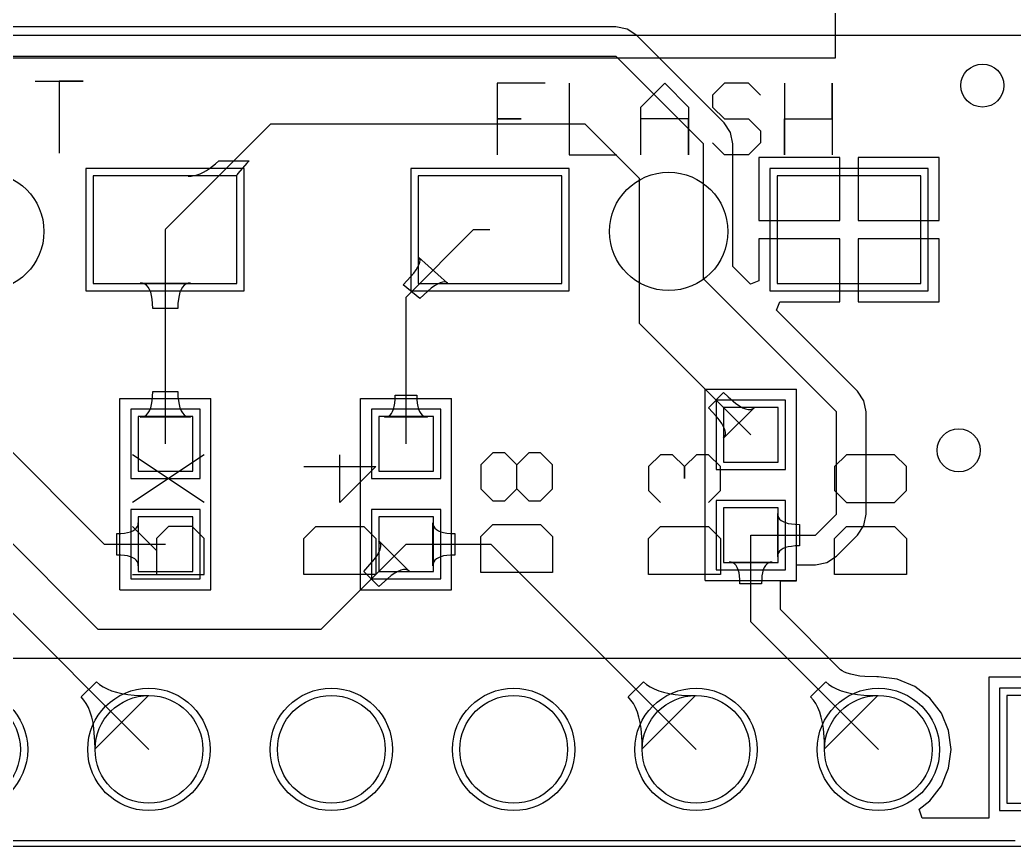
# Model space of a CAD drawing. Header units: millimetres. Extents: x 38 to 147, y 67 to 99.
# Drawn here: x 82.53 to 96.38, y 66.7 to 78.21 of the extents above; entities that cross this region are included whole.
import ezdxf

# ---------------------------------------------------------------- set-up
doc = ezdxf.new("R2010")
doc.units = ezdxf.units.MM
for name, color, linetype in [('BottomOverlay', 54, 'Continuous'), ('BottomSolder', 6, 'Continuous'), ('KeepOutLayer', 6, 'Continuous'), ('MultiLayer', 9, 'Continuous'), ('TopLayer', 1, 'Continuous'), ('TopOverlay', 2, 'Continuous'), ('TopPaste', 8, 'Continuous'), ('TopSolder', 216, 'Continuous')]:
    doc.layers.add(name, color=color, linetype=linetype)

# ---------------------------------------------------------------- blocks, each defined once
blk = doc.blocks.new('HDR1X10_32')
at = {"layer": 'BottomSolder'}
for p, q in [((0.852, 0.852), (-0.852, 0.852)), ((0.852, -0.852), (0.852, 0.852)), ((-0.852, -0.852), (0.852, -0.852))]:
    blk.add_line(p, q, dxfattribs=at)
for centre in [(2.54, 0), (5.08, 0), (7.62, 0), (10.16, 0), (12.7, 0), (15.24, 0)]:
    blk.add_circle(centre, 0.852, dxfattribs=at)
at = {"layer": 'MultiLayer'}
for p, q in [((0.75, 0.75), (-0.75, 0.75)), ((0.75, -0.75), (0.75, 0.75)), ((-0.75, -0.75), (0.75, -0.75))]:
    blk.add_line(p, q, dxfattribs=at)
for centre in [(2.54, 0), (5.08, 0), (7.62, 0), (10.16, 0), (12.7, 0), (15.24, 0)]:
    blk.add_circle(centre, 0.75, dxfattribs=at)
at = {"layer": 'TopLayer'}
for p, q in [((0.75, 0.75), (-0.75, 0.75)), ((0.75, -0.75), (0.75, 0.75)), ((-0.75, -0.75), (0.75, -0.75))]:
    blk.add_line(p, q, dxfattribs=at)
for centre in [(2.54, 0), (5.08, 0), (7.62, 0), (10.16, 0), (12.7, 0), (15.24, 0)]:
    blk.add_circle(centre, 0.75, dxfattribs=at)
at = {"layer": 'TopOverlay'}
for p, q in [((24.13, 1.27), (0.635, 1.27)), ((24.13, -1.27), (-1.27, -1.27))]:
    blk.add_line(p, q, dxfattribs=at)
at = {"layer": 'TopSolder'}
for p, q in [((0.852, 0.852), (-0.852, 0.852)), ((0.852, -0.852), (0.852, 0.852)), ((-0.852, -0.852), (0.852, -0.852))]:
    blk.add_line(p, q, dxfattribs=at)
for centre in [(2.54, 0), (5.08, 0), (7.62, 0), (10.16, 0), (12.7, 0), (15.24, 0)]:
    blk.add_circle(centre, 0.852, dxfattribs=at)
blk = doc.blocks.new('R0603_36')
at = {"layer": 'TopLayer'}
for p, q in [((-1.079, 0.381), (-1.079, -0.381)), ((-0.317, 0.381), (-1.079, 0.381)), ((-0.317, -0.381), (-0.317, 0.381)), ((0.317, 0.381), (0.317, -0.381)), ((1.079, 0.381), (0.317, 0.381)), ((1.079, -0.381), (1.079, 0.381)), ((-1.079, -0.381), (-0.317, -0.381)), ((0.317, -0.381), (1.079, -0.381))]:
    blk.add_line(p, q, dxfattribs=at)
at = {"layer": 'TopOverlay'}
for p, q in [((-1.333, -0.635), (-1.333, 0.635)), ((1.333, 0.635), (-1.333, 0.635)), ((1.333, -0.635), (1.333, 0.635)), ((1.333, -0.635), (-1.333, -0.635))]:
    blk.add_line(p, q, dxfattribs=at)
at = {"layer": 'TopPaste'}
for p, q in [((-1.079, 0.381), (-1.079, -0.381)), ((-0.317, 0.381), (-1.079, 0.381)), ((-0.317, -0.381), (-0.317, 0.381)), ((0.317, 0.381), (0.317, -0.381)), ((1.079, 0.381), (0.317, 0.381)), ((1.079, -0.381), (1.079, 0.381)), ((-1.079, -0.381), (-0.317, -0.381)), ((0.317, -0.381), (1.079, -0.381))]:
    blk.add_line(p, q, dxfattribs=at)
at = {"layer": 'TopSolder'}
for p, q in [((-1.181, 0.483), (-1.181, -0.483)), ((-0.216, 0.483), (-1.181, 0.483)), ((-0.216, -0.483), (-0.216, 0.483)), ((0.216, 0.483), (0.216, -0.483)), ((1.181, 0.483), (0.216, 0.483)), ((1.181, -0.483), (1.181, 0.483)), ((-1.181, -0.483), (-0.216, -0.483)), ((0.216, -0.483), (1.181, -0.483))]:
    blk.add_line(p, q, dxfattribs=at)
blk = doc.blocks.new('R0603_39')
at = {"layer": 'TopLayer'}
for p, q in [((-1.079, 0.381), (-1.079, -0.381)), ((-0.317, 0.381), (-1.079, 0.381)), ((-0.317, -0.381), (-0.317, 0.381)), ((0.317, 0.381), (0.317, -0.381)), ((1.079, 0.381), (0.317, 0.381)), ((1.079, -0.381), (1.079, 0.381)), ((-1.079, -0.381), (-0.317, -0.381)), ((0.317, -0.381), (1.079, -0.381))]:
    blk.add_line(p, q, dxfattribs=at)
at = {"layer": 'TopOverlay'}
for p, q in [((-1.333, -0.635), (-1.333, 0.635)), ((1.333, 0.635), (-1.333, 0.635)), ((1.333, -0.635), (1.333, 0.635)), ((1.333, -0.635), (-1.333, -0.635))]:
    blk.add_line(p, q, dxfattribs=at)
at = {"layer": 'TopPaste'}
for p, q in [((-1.079, 0.381), (-1.079, -0.381)), ((-0.317, 0.381), (-1.079, 0.381)), ((-0.317, -0.381), (-0.317, 0.381)), ((0.317, 0.381), (0.317, -0.381)), ((1.079, 0.381), (0.317, 0.381)), ((1.079, -0.381), (1.079, 0.381)), ((-1.079, -0.381), (-0.317, -0.381)), ((0.317, -0.381), (1.079, -0.381))]:
    blk.add_line(p, q, dxfattribs=at)
at = {"layer": 'TopSolder'}
for p, q in [((-1.181, 0.483), (-1.181, -0.483)), ((-0.216, 0.483), (-1.181, 0.483)), ((-0.216, -0.483), (-0.216, 0.483)), ((0.216, 0.483), (0.216, -0.483)), ((1.181, 0.483), (0.216, 0.483)), ((1.181, -0.483), (1.181, 0.483)), ((-1.181, -0.483), (-0.216, -0.483)), ((0.216, -0.483), (1.181, -0.483))]:
    blk.add_line(p, q, dxfattribs=at)
blk = doc.blocks.new('R0603_48')
at = {"layer": 'TopLayer'}
for p, q in [((-1.079, 0.381), (-1.079, -0.381)), ((-0.317, 0.381), (-1.079, 0.381)), ((-0.317, -0.381), (-0.317, 0.381)), ((0.317, 0.381), (0.317, -0.381)), ((1.079, 0.381), (0.317, 0.381)), ((1.079, -0.381), (1.079, 0.381)), ((-1.079, -0.381), (-0.317, -0.381)), ((0.317, -0.381), (1.079, -0.381))]:
    blk.add_line(p, q, dxfattribs=at)
at = {"layer": 'TopOverlay'}
for p, q in [((-1.333, -0.635), (-1.333, 0.635)), ((1.333, 0.635), (-1.333, 0.635)), ((1.333, -0.635), (1.333, 0.635)), ((1.333, -0.635), (-1.333, -0.635))]:
    blk.add_line(p, q, dxfattribs=at)
at = {"layer": 'TopPaste'}
for p, q in [((-1.079, 0.381), (-1.079, -0.381)), ((-0.317, 0.381), (-1.079, 0.381)), ((-0.317, -0.381), (-0.317, 0.381)), ((0.317, 0.381), (0.317, -0.381)), ((1.079, 0.381), (0.317, 0.381)), ((1.079, -0.381), (1.079, 0.381)), ((-1.079, -0.381), (-0.317, -0.381)), ((0.317, -0.381), (1.079, -0.381))]:
    blk.add_line(p, q, dxfattribs=at)
at = {"layer": 'TopSolder'}
for p, q in [((-1.181, 0.483), (-1.181, -0.483)), ((-0.216, 0.483), (-1.181, 0.483)), ((-0.216, -0.483), (-0.216, 0.483)), ((0.216, 0.483), (0.216, -0.483)), ((1.181, 0.483), (0.216, 0.483)), ((1.181, -0.483), (1.181, 0.483)), ((-1.181, -0.483), (-0.216, -0.483)), ((0.216, -0.483), (1.181, -0.483))]:
    blk.add_line(p, q, dxfattribs=at)
blk = doc.blocks.new('_______52')
at = {"layer": 'TopLayer'}
for p, q in [((-0.699, 3.438), (-0.699, 1.438)), ((0.801, 3.438), (-0.699, 3.438)), ((0.801, 1.438), (0.801, 3.438)), ((-0.699, 1.438), (0.801, 1.438)), ((-0.699, -1.562), (-0.699, -3.562)), ((0.801, -1.562), (-0.699, -1.562)), ((0.801, -3.562), (0.801, -1.562)), ((-0.699, -3.562), (0.801, -3.562))]:
    blk.add_line(p, q, dxfattribs=at)
at = {"layer": 'TopOverlay'}
blk.add_circle((0.025, -0.051), 0.824, dxfattribs=at)
at = {"layer": 'TopPaste'}
for p, q in [((-0.699, 3.438), (-0.699, 1.438)), ((0.801, 3.438), (-0.699, 3.438)), ((0.801, 1.438), (0.801, 3.438)), ((-0.699, 1.438), (0.801, 1.438)), ((-0.699, -1.562), (-0.699, -3.562)), ((0.801, -1.562), (-0.699, -1.562)), ((0.801, -3.562), (0.801, -1.562)), ((-0.699, -3.562), (0.801, -3.562))]:
    blk.add_line(p, q, dxfattribs=at)
at = {"layer": 'TopSolder'}
for p, q in [((-0.801, 3.54), (-0.801, 1.337)), ((0.902, 3.54), (-0.801, 3.54)), ((0.902, 1.337), (0.902, 3.54)), ((-0.801, 1.337), (0.902, 1.337)), ((-0.801, -1.46), (-0.801, -3.663)), ((0.902, -1.46), (-0.801, -1.46)), ((0.902, -3.663), (0.902, -1.46)), ((-0.801, -3.663), (0.902, -3.663))]:
    blk.add_line(p, q, dxfattribs=at)
blk = doc.blocks.new('_______53')
at = {"layer": 'TopLayer'}
for p, q in [((-0.699, 3.438), (-0.699, 1.438)), ((0.801, 3.438), (-0.699, 3.438)), ((0.801, 1.438), (0.801, 3.438)), ((-0.699, 1.438), (0.801, 1.438)), ((-0.699, -1.562), (-0.699, -3.562)), ((0.801, -1.562), (-0.699, -1.562)), ((0.801, -3.562), (0.801, -1.562)), ((-0.699, -3.562), (0.801, -3.562))]:
    blk.add_line(p, q, dxfattribs=at)
at = {"layer": 'TopOverlay'}
blk.add_circle((0.025, -0.051), 0.824, dxfattribs=at)
at = {"layer": 'TopPaste'}
for p, q in [((-0.699, 3.438), (-0.699, 1.438)), ((0.801, 3.438), (-0.699, 3.438)), ((0.801, 1.438), (0.801, 3.438)), ((-0.699, 1.438), (0.801, 1.438)), ((-0.699, -1.562), (-0.699, -3.562)), ((0.801, -1.562), (-0.699, -1.562)), ((0.801, -3.562), (0.801, -1.562)), ((-0.699, -3.562), (0.801, -3.562))]:
    blk.add_line(p, q, dxfattribs=at)
at = {"layer": 'TopSolder'}
for p, q in [((-0.801, 3.54), (-0.801, 1.337)), ((0.902, 3.54), (-0.801, 3.54)), ((0.902, 1.337), (0.902, 3.54)), ((-0.801, 1.337), (0.902, 1.337)), ((-0.801, -1.46), (-0.801, -3.663)), ((0.902, -1.46), (-0.801, -1.46)), ((0.902, -3.663), (0.902, -1.46)), ((-0.801, -3.663), (0.902, -3.663))]:
    blk.add_line(p, q, dxfattribs=at)
blk = doc.blocks.new('ESP_07_62')
at = {"layer": 'TopOverlay'}
for p, q in [((15.6, -15.5), (15.6, 5.7)), ((-0.4, -15.5), (15.6, -15.5))]:
    blk.add_line(p, q, dxfattribs=at)
blk = doc.blocks.new('18650_SMT_B_63')
at = {"layer": 'BottomOverlay'}
blk.add_line((69.985, 9.42), (-7.015, 9.42), dxfattribs=at)

msp = doc.modelspace()

# ---------------------------------------------------------------- linework, layer by layer
at = {"layer": 'BottomOverlay'}
for p, q in [((85.099, 71.485), (84.099, 72.151)), ((85.099, 72.151), (84.099, 71.485)), ((86.987, 71.485), (86.987, 72.151)), ((89.117, 72.177), (88.951, 72.01)), ((89.284, 72.177), (89.117, 72.177)), ((89.451, 72.01), (89.284, 72.177)), ((89.617, 72.177), (89.451, 72.01)), ((89.784, 72.177), (89.617, 72.177)), ((89.95, 72.01), (89.784, 72.177)), ((91.454, 72.151), (91.288, 71.985)), ((91.621, 72.151), (91.454, 72.151)), ((91.787, 71.985), (91.621, 72.151)), ((91.954, 72.151), (91.787, 71.985)), ((92.121, 72.151), (91.954, 72.151)), ((92.287, 71.985), (92.121, 72.151)), ((94.045, 72.151), (93.878, 71.985)), ((94.711, 72.151), (94.045, 72.151)), ((94.878, 71.985), (94.711, 72.151)), ((88.951, 72.01), (88.951, 71.677)), ((89.451, 71.677), (89.451, 72.01)), ((89.95, 71.677), (89.95, 72.01)), ((86.487, 71.985), (87.487, 71.985)), ((87.487, 71.985), (86.987, 71.485)), ((91.288, 71.985), (91.288, 71.651)), ((91.787, 71.985), (91.787, 71.818)), ((91.787, 71.818), (91.787, 71.985)), ((92.287, 71.651), (92.287, 71.985)), ((93.878, 71.985), (93.878, 71.651)), ((94.878, 71.651), (94.878, 71.985)), ((88.951, 71.677), (89.117, 71.51)), ((89.284, 71.51), (89.451, 71.677)), ((89.451, 71.677), (89.617, 71.51)), ((89.784, 71.51), (89.95, 71.677)), ((91.288, 71.651), (91.454, 71.485)), ((92.121, 71.485), (92.287, 71.651)), ((93.878, 71.651), (94.045, 71.485)), ((94.711, 71.485), (94.878, 71.651)), ((89.117, 71.51), (89.284, 71.51)), ((89.617, 71.51), (89.784, 71.51)), ((94.045, 71.485), (94.711, 71.485)), ((88.951, 71.01), (89.117, 71.177)), ((89.117, 71.177), (89.784, 71.177)), ((89.784, 71.177), (89.95, 71.01)), ((84.433, 70.818), (84.099, 71.151)), ((84.599, 71.151), (84.433, 70.985)), ((84.932, 71.151), (84.599, 71.151)), ((85.099, 70.985), (84.932, 71.151)), ((86.487, 70.985), (86.654, 71.151)), ((86.654, 71.151), (87.32, 71.151)), ((87.32, 71.151), (87.487, 70.985)), ((91.288, 70.985), (91.454, 71.151)), ((91.454, 71.151), (92.121, 71.151)), ((92.121, 71.151), (92.287, 70.985)), ((93.878, 70.985), (94.045, 71.151)), ((94.045, 71.151), (94.711, 71.151)), ((94.711, 71.151), (94.878, 70.985)), ((84.433, 70.985), (84.433, 70.485)), ((85.099, 70.485), (85.099, 70.985)), ((86.487, 70.485), (86.487, 70.985)), ((87.487, 70.985), (87.487, 70.485)), ((88.951, 70.51), (88.951, 71.01)), ((89.95, 71.01), (89.95, 70.51)), ((91.288, 70.485), (91.288, 70.985)), ((92.287, 70.985), (92.287, 70.485)), ((93.878, 70.485), (93.878, 70.985)), ((94.878, 70.985), (94.878, 70.485)), ((84.099, 70.485), (85.099, 70.485)), ((87.487, 70.485), (86.487, 70.485)), ((89.95, 70.51), (88.951, 70.51)), ((92.287, 70.485), (91.288, 70.485)), ((94.878, 70.485), (93.878, 70.485))]:
    msp.add_line(p, q, dxfattribs=at)
at = {"layer": 'KeepOutLayer'}
msp.add_line((54.864, 66.7), (141.249, 66.7), dxfattribs=at)
at = {"layer": 'MultiLayer'}
for centre in [(95.936, 77.292), (95.606, 72.212)]:
    msp.add_circle(centre, 0.3, dxfattribs=at)
at = {"layer": 'TopLayer'}
for p, q in [((90.83, 78.111), (81.679, 78.111)), ((90.988, 78.079), (90.83, 78.111)), ((91.122, 77.99), (90.988, 78.079)), ((92.341, 76.771), (91.122, 77.99)), ((81.509, 77.699), (90.83, 77.699)), ((90.83, 77.699), (92.05, 76.479)), ((84.553, 75.286), (86.026, 76.759)), ((86.026, 76.759), (90.399, 76.759)), ((90.399, 76.759), (91.161, 75.997)), ((92.43, 76.637), (92.341, 76.771)), ((92.462, 76.479), (92.43, 76.637)), ((92.05, 74.6), (92.05, 76.479)), ((92.462, 74.77), (92.462, 76.479)), ((85.172, 76.135), (85.214, 76.168)), ((85.214, 76.168), (85.257, 76.204)), ((85.257, 76.204), (85.3, 76.245)), ((85.3, 76.245), (85.724, 76.245)), ((85.691, 76.211), (85.565, 76.068)), ((85.724, 76.245), (85.691, 76.211)), ((93.951, 76.29), (92.824, 76.29)), ((92.824, 76.29), (92.824, 75.413)), ((93.951, 75.413), (93.951, 76.29)), ((95.332, 76.29), (94.205, 76.29)), ((94.205, 76.29), (94.205, 75.413)), ((95.332, 75.413), (95.332, 76.29)), ((85.55, 76.033), (84.875, 76.03)), ((84.875, 76.03), (84.918, 76.032)), ((84.918, 76.032), (84.96, 76.038)), ((84.96, 76.038), (85.002, 76.049)), ((85.002, 76.049), (85.044, 76.064)), ((85.044, 76.064), (85.087, 76.084)), ((85.087, 76.084), (85.129, 76.107)), ((85.129, 76.107), (85.172, 76.135)), ((85.551, 76.041), (85.55, 76.033)), ((85.557, 76.053), (85.551, 76.041)), ((85.565, 76.068), (85.557, 76.053)), ((91.161, 73.977), (91.161, 75.997)), ((92.824, 75.413), (93.951, 75.413)), ((94.205, 75.413), (95.332, 75.413)), ((84.557, 72.301), (84.557, 75.282)), ((87.909, 74.346), (88.849, 75.286)), ((88.849, 75.286), (89.078, 75.286)), ((93.951, 75.159), (92.824, 75.159)), ((92.824, 75.159), (92.824, 74.574)), ((93.951, 74.282), (93.951, 75.159)), ((95.332, 75.159), (94.205, 75.159)), ((94.205, 75.159), (94.205, 74.282)), ((95.332, 74.282), (95.332, 75.159)), ((88.075, 74.766), (88.093, 74.803)), ((88.098, 74.885), (88.084, 74.903)), ((88.084, 74.903), (88.488, 74.542)), ((88.093, 74.803), (88.102, 74.834)), ((88.104, 74.862), (88.098, 74.885)), ((88.102, 74.834), (88.104, 74.862)), ((87.926, 74.576), (88.016, 74.68)), ((88.016, 74.68), (88.05, 74.725)), ((88.05, 74.725), (88.075, 74.766)), ((92.706, 74.525), (92.462, 74.77)), ((84.24, 74.538), (84.207, 74.542)), ((84.207, 74.542), (84.907, 74.542)), ((84.27, 74.528), (84.24, 74.538)), ((84.296, 74.51), (84.27, 74.528)), ((84.319, 74.485), (84.296, 74.51)), ((84.817, 74.51), (84.795, 74.485)), ((84.844, 74.528), (84.817, 74.51)), ((84.873, 74.538), (84.844, 74.528)), ((84.907, 74.542), (84.873, 74.538)), ((87.869, 74.517), (87.926, 74.576)), ((88.102, 74.327), (87.869, 74.517)), ((88.306, 74.503), (88.261, 74.47)), ((88.347, 74.528), (88.306, 74.503)), ((88.383, 74.546), (88.347, 74.528)), ((88.415, 74.556), (88.383, 74.546)), ((88.444, 74.559), (88.415, 74.556)), ((88.468, 74.554), (88.444, 74.559)), ((88.488, 74.542), (88.468, 74.554)), ((92.05, 74.6), (93.904, 72.746)), ((92.824, 74.574), (92.706, 74.525)), ((84.338, 74.453), (84.319, 74.485)), ((84.354, 74.415), (84.338, 74.453)), ((84.366, 74.369), (84.354, 74.415)), ((84.375, 74.316), (84.366, 74.369)), ((84.747, 74.369), (84.739, 74.316)), ((84.76, 74.415), (84.747, 74.369)), ((84.775, 74.453), (84.76, 74.415)), ((84.795, 74.485), (84.775, 74.453)), ((88.212, 74.43), (88.102, 74.327)), ((88.261, 74.47), (88.212, 74.43)), ((84.38, 74.256), (84.375, 74.316)), ((84.382, 74.189), (84.38, 74.256)), ((84.733, 74.256), (84.732, 74.189)), ((84.739, 74.316), (84.733, 74.256)), ((87.909, 72.301), (87.909, 74.346)), ((93.068, 74.164), (93.116, 74.282)), ((93.116, 74.282), (93.951, 74.282)), ((94.205, 74.282), (95.332, 74.282)), ((84.732, 74.189), (84.382, 74.189)), ((94.195, 73.037), (93.068, 74.164)), ((91.161, 73.977), (92.71, 72.428)), ((84.38, 72.962), (84.382, 73.029)), ((84.382, 73.029), (84.732, 73.029)), ((84.732, 73.029), (84.733, 72.962)), ((87.758, 72.921), (87.759, 72.979)), ((87.759, 72.979), (88.059, 72.979)), ((88.059, 72.979), (88.061, 72.921)), ((92.12, 72.806), (92.332, 73.018)), ((92.332, 73.018), (92.394, 72.959)), ((94.284, 72.903), (94.195, 73.037)), ((84.354, 72.803), (84.366, 72.849)), ((84.366, 72.849), (84.375, 72.902)), ((84.375, 72.902), (84.38, 72.962)), ((84.733, 72.962), (84.739, 72.902)), ((84.739, 72.902), (84.747, 72.849)), ((84.747, 72.849), (84.76, 72.803)), ((87.746, 72.824), (87.753, 72.87)), ((87.753, 72.87), (87.758, 72.921)), ((88.061, 72.921), (88.065, 72.87)), ((88.065, 72.87), (88.073, 72.824)), ((92.394, 72.959), (92.504, 72.865)), ((92.504, 72.865), (92.553, 72.832)), ((94.316, 72.746), (94.284, 72.903)), ((81.864, 72.746), (83.706, 70.904)), ((84.27, 72.69), (84.296, 72.708)), ((84.296, 72.708), (84.319, 72.732)), ((84.319, 72.732), (84.338, 72.764)), ((84.338, 72.764), (84.354, 72.803)), ((84.76, 72.803), (84.775, 72.764)), ((84.775, 72.764), (84.795, 72.732)), ((84.795, 72.732), (84.817, 72.708)), ((84.817, 72.708), (84.844, 72.69)), ((87.663, 72.688), (87.686, 72.703)), ((87.686, 72.703), (87.705, 72.724)), ((87.705, 72.724), (87.722, 72.752)), ((87.722, 72.752), (87.735, 72.785)), ((87.735, 72.785), (87.746, 72.824)), ((88.073, 72.824), (88.083, 72.785)), ((88.083, 72.785), (88.097, 72.752)), ((88.097, 72.752), (88.113, 72.724)), ((88.113, 72.724), (88.133, 72.703)), ((88.133, 72.703), (88.155, 72.688)), ((92.23, 72.687), (92.12, 72.806)), ((92.756, 72.806), (92.332, 72.382)), ((92.553, 72.832), (92.597, 72.806)), ((92.597, 72.806), (92.638, 72.789)), ((92.638, 72.789), (92.674, 72.781)), ((92.674, 72.781), (92.705, 72.781)), ((92.705, 72.781), (92.733, 72.789)), ((92.733, 72.789), (92.756, 72.806)), ((93.904, 71.323), (93.904, 72.746)), ((94.316, 71.323), (94.316, 72.746)), ((84.207, 72.676), (84.24, 72.68)), ((84.907, 72.676), (84.207, 72.676)), ((84.24, 72.68), (84.27, 72.69)), ((84.844, 72.69), (84.873, 72.68)), ((84.873, 72.68), (84.907, 72.676)), ((87.609, 72.676), (87.638, 72.679)), ((88.209, 72.676), (87.609, 72.676)), ((87.638, 72.679), (87.663, 72.688)), ((88.155, 72.688), (88.181, 72.679)), ((88.181, 72.679), (88.209, 72.676)), ((92.273, 72.634), (92.23, 72.687)), ((92.307, 72.585), (92.273, 72.634)), ((92.332, 72.541), (92.307, 72.585)), ((80.899, 72.441), (83.617, 69.723)), ((92.349, 72.501), (92.332, 72.541)), ((92.358, 72.465), (92.349, 72.501)), ((92.349, 72.405), (92.358, 72.433)), ((92.358, 72.433), (92.358, 72.465)), ((92.332, 72.382), (92.349, 72.405)), ((80.95, 71.425), (84.328, 68.047)), ((93.085, 70.731), (93.085, 71.331)), ((93.085, 71.331), (93.088, 71.303)), ((93.612, 71.031), (93.904, 71.323)), ((94.284, 71.166), (94.316, 71.323)), ((84.167, 71.15), (84.176, 71.176)), ((84.176, 71.176), (84.179, 71.204)), ((84.179, 71.204), (84.179, 70.604)), ((88.284, 70.604), (88.284, 71.204)), ((88.284, 71.204), (88.287, 71.176)), ((88.287, 71.176), (88.296, 71.15)), ((93.088, 71.303), (93.097, 71.277)), ((93.097, 71.277), (93.112, 71.255)), ((93.112, 71.255), (93.133, 71.235)), ((93.133, 71.235), (93.161, 71.219)), ((93.161, 71.219), (93.194, 71.205)), ((93.194, 71.205), (93.233, 71.195)), ((93.233, 71.195), (93.279, 71.187)), ((93.279, 71.187), (93.33, 71.183)), ((93.33, 71.183), (93.388, 71.181)), ((93.388, 71.181), (93.388, 70.881)), ((83.879, 71.054), (83.936, 71.056)), ((83.879, 70.754), (83.879, 71.054)), ((83.936, 71.056), (83.987, 71.06)), ((83.987, 71.06), (84.032, 71.068)), ((84.032, 71.068), (84.071, 71.078)), ((84.071, 71.078), (84.104, 71.092)), ((84.104, 71.092), (84.131, 71.108)), ((84.131, 71.108), (84.152, 71.128)), ((84.152, 71.128), (84.167, 71.15)), ((88.296, 71.15), (88.312, 71.128)), ((88.312, 71.128), (88.333, 71.108)), ((88.333, 71.108), (88.36, 71.092)), ((88.36, 71.092), (88.393, 71.078)), ((88.393, 71.078), (88.433, 71.068)), ((88.433, 71.068), (88.478, 71.06)), ((88.478, 71.06), (88.53, 71.056)), ((88.53, 71.056), (88.587, 71.054)), ((88.587, 71.054), (88.587, 70.754)), ((94.195, 71.032), (94.284, 71.166)), ((83.706, 70.904), (84.557, 70.904)), ((86.728, 69.723), (87.909, 70.904)), ((87.548, 70.927), (87.531, 70.95)), ((87.531, 70.95), (87.956, 70.526)), ((87.557, 70.9), (87.548, 70.927)), ((87.557, 70.868), (87.557, 70.9)), ((87.909, 70.904), (89.09, 70.904)), ((89.09, 70.904), (91.948, 68.047)), ((92.71, 69.825), (92.71, 71.031)), ((92.71, 71.031), (93.612, 71.031)), ((93.903, 70.74), (94.195, 71.032)), ((87.506, 70.747), (87.531, 70.791)), ((87.531, 70.791), (87.548, 70.832)), ((87.548, 70.832), (87.557, 70.868)), ((93.088, 70.76), (93.085, 70.731)), ((93.097, 70.785), (93.088, 70.76)), ((93.112, 70.808), (93.097, 70.785)), ((93.133, 70.827), (93.112, 70.808)), ((93.161, 70.844), (93.133, 70.827)), ((93.194, 70.857), (93.161, 70.844)), ((93.233, 70.868), (93.194, 70.857)), ((93.279, 70.875), (93.233, 70.868)), ((93.33, 70.88), (93.279, 70.875)), ((93.388, 70.881), (93.33, 70.88)), ((83.936, 70.753), (83.879, 70.754)), ((83.987, 70.748), (83.936, 70.753)), ((84.032, 70.741), (83.987, 70.748)), ((84.071, 70.73), (84.032, 70.741)), ((84.104, 70.717), (84.071, 70.73)), ((84.131, 70.7), (84.104, 70.717)), ((84.152, 70.681), (84.131, 70.7)), ((84.167, 70.658), (84.152, 70.681)), ((84.176, 70.633), (84.167, 70.658)), ((84.179, 70.604), (84.176, 70.633)), ((87.379, 70.588), (87.472, 70.698)), ((87.472, 70.698), (87.506, 70.747)), ((88.287, 70.633), (88.284, 70.604)), ((88.296, 70.658), (88.287, 70.633)), ((88.312, 70.681), (88.296, 70.658)), ((88.333, 70.7), (88.312, 70.681)), ((88.36, 70.717), (88.333, 70.7)), ((88.393, 70.73), (88.36, 70.717)), ((88.433, 70.741), (88.393, 70.73)), ((88.478, 70.748), (88.433, 70.741)), ((88.53, 70.753), (88.478, 70.748)), ((88.587, 70.754), (88.53, 70.753)), ((92.438, 70.653), (92.41, 70.656)), ((92.41, 70.656), (93.01, 70.656)), ((92.464, 70.644), (92.438, 70.653)), ((92.487, 70.629), (92.464, 70.644)), ((92.506, 70.608), (92.487, 70.629)), ((92.933, 70.629), (92.914, 70.608)), ((92.956, 70.644), (92.933, 70.629)), ((92.982, 70.653), (92.956, 70.644)), ((93.01, 70.656), (92.982, 70.653)), ((93.612, 70.619), (93.769, 70.651)), ((93.769, 70.651), (93.903, 70.74)), ((87.319, 70.526), (87.379, 70.588)), ((87.531, 70.314), (87.319, 70.526)), ((87.752, 70.501), (87.703, 70.467)), ((87.797, 70.526), (87.752, 70.501)), ((87.837, 70.543), (87.797, 70.526)), ((87.873, 70.552), (87.837, 70.543)), ((87.905, 70.552), (87.873, 70.552)), ((87.932, 70.543), (87.905, 70.552)), ((87.956, 70.526), (87.932, 70.543)), ((92.522, 70.58), (92.506, 70.608)), ((92.536, 70.547), (92.522, 70.58)), ((92.547, 70.508), (92.536, 70.547)), ((92.554, 70.462), (92.547, 70.508)), ((92.873, 70.508), (92.866, 70.462)), ((92.884, 70.547), (92.873, 70.508)), ((92.898, 70.58), (92.884, 70.547)), ((92.914, 70.608), (92.898, 70.58)), ((93.345, 70.396), (93.345, 70.619)), ((93.345, 70.619), (93.612, 70.619)), ((87.65, 70.424), (87.531, 70.314)), ((87.703, 70.467), (87.65, 70.424)), ((92.558, 70.411), (92.554, 70.462)), ((92.56, 70.353), (92.558, 70.411)), ((92.86, 70.353), (92.56, 70.353)), ((92.862, 70.411), (92.86, 70.353)), ((92.866, 70.462), (92.862, 70.411)), ((93.122, 69.995), (93.122, 70.396)), ((93.122, 70.396), (93.345, 70.396)), ((93.962, 69.156), (93.122, 69.995)), ((92.71, 69.825), (94.488, 68.047)), ((83.617, 69.723), (86.728, 69.723)), ((93.983, 69.141), (93.962, 69.156)), ((94.015, 69.124), (93.983, 69.141)), ((94.055, 69.108), (94.015, 69.124)), ((94.104, 69.093), (94.055, 69.108)), ((83.384, 68.778), (83.596, 68.99)), ((83.596, 68.99), (83.639, 68.953)), ((91.004, 68.778), (91.216, 68.99)), ((91.216, 68.99), (91.259, 68.953)), ((93.544, 68.778), (93.756, 68.99)), ((93.756, 68.99), (93.799, 68.953)), ((94.162, 69.079), (94.104, 69.093)), ((94.229, 69.069), (94.162, 69.079)), ((94.301, 69.061), (94.229, 69.069)), ((94.464, 69.056), (94.301, 69.061)), ((94.488, 69.059), (94.464, 69.056)), ((94.75, 69.025), (94.488, 69.059)), ((94.994, 68.924), (94.75, 69.025)), ((98.032, 69.051), (96.024, 69.051)), ((96.024, 69.051), (96.024, 67.089)), ((83.639, 68.953), (83.689, 68.919)), ((83.689, 68.919), (83.745, 68.889)), ((83.745, 68.889), (83.808, 68.864)), ((83.808, 68.864), (83.877, 68.842)), ((83.877, 68.842), (83.953, 68.825)), ((83.953, 68.825), (84.035, 68.812)), ((91.259, 68.953), (91.309, 68.919)), ((91.309, 68.919), (91.365, 68.889)), ((91.365, 68.889), (91.428, 68.864)), ((91.428, 68.864), (91.497, 68.842)), ((91.497, 68.842), (91.573, 68.825)), ((91.573, 68.825), (91.655, 68.812)), ((93.799, 68.953), (93.849, 68.919)), ((93.849, 68.919), (93.905, 68.889)), ((93.905, 68.889), (93.968, 68.864)), ((93.968, 68.864), (94.037, 68.842)), ((94.037, 68.842), (94.113, 68.825)), ((94.113, 68.825), (94.195, 68.812)), ((95.204, 68.763), (94.994, 68.924)), ((83.422, 68.735), (83.384, 68.778)), ((83.456, 68.686), (83.422, 68.735)), ((83.485, 68.63), (83.456, 68.686)), ((84.32, 68.797), (83.578, 68.054)), ((84.035, 68.812), (84.124, 68.803)), ((84.124, 68.803), (84.32, 68.797)), ((91.042, 68.735), (91.004, 68.778)), ((91.076, 68.686), (91.042, 68.735)), ((91.105, 68.63), (91.076, 68.686)), ((91.94, 68.797), (91.198, 68.054)), ((91.655, 68.812), (91.744, 68.803)), ((91.744, 68.803), (91.94, 68.797)), ((93.582, 68.735), (93.544, 68.778)), ((93.616, 68.686), (93.582, 68.735)), ((93.645, 68.63), (93.616, 68.686)), ((94.48, 68.797), (93.738, 68.054)), ((94.195, 68.812), (94.284, 68.803)), ((94.284, 68.803), (94.48, 68.797)), ((95.365, 68.553), (95.204, 68.763)), ((83.511, 68.567), (83.485, 68.63)), ((83.532, 68.498), (83.511, 68.567)), ((91.131, 68.567), (91.105, 68.63)), ((91.152, 68.498), (91.131, 68.567)), ((93.671, 68.567), (93.645, 68.63)), ((93.692, 68.498), (93.671, 68.567)), ((95.466, 68.309), (95.365, 68.553)), ((83.55, 68.422), (83.532, 68.498)), ((83.563, 68.34), (83.55, 68.422)), ((91.17, 68.422), (91.152, 68.498)), ((91.183, 68.34), (91.17, 68.422)), ((93.71, 68.422), (93.692, 68.498)), ((93.723, 68.34), (93.71, 68.422)), ((83.577, 68.156), (83.563, 68.34)), ((91.197, 68.156), (91.183, 68.34)), ((93.737, 68.156), (93.723, 68.34)), ((95.501, 68.047), (95.466, 68.309)), ((83.578, 68.054), (83.577, 68.156)), ((91.198, 68.054), (91.197, 68.156)), ((93.738, 68.054), (93.737, 68.156)), ((95.466, 67.785), (95.501, 68.047)), ((95.365, 67.54), (95.466, 67.785)), ((95.204, 67.331), (95.365, 67.54)), ((95.055, 67.216), (95.204, 67.331)), ((95.098, 67.089), (95.055, 67.216)), ((96.024, 67.089), (95.098, 67.089))]:
    msp.add_line(p, q, dxfattribs=at)
for centre in [(95.936, 77.292), (95.606, 72.212)]:
    msp.add_circle(centre, 0.3, dxfattribs=at)
at = {"layer": 'TopOverlay'}
for p, q in [((82.746, 77.352), (83.412, 77.352)), ((83.412, 77.352), (83.079, 77.352)), ((83.079, 77.352), (83.079, 76.352)), ((89.846, 77.327), (89.179, 77.327)), ((89.179, 77.327), (89.179, 76.827)), ((90.179, 77.327), (90.179, 76.327)), ((91.179, 76.993), (91.512, 77.327)), ((91.512, 77.327), (91.845, 76.993)), ((92.345, 77.327), (92.178, 77.16)), ((92.678, 77.327), (92.345, 77.327)), ((92.845, 77.16), (92.678, 77.327)), ((93.178, 77.327), (93.178, 76.327)), ((93.845, 76.827), (93.845, 77.327)), ((93.845, 77.327), (93.845, 76.327)), ((92.178, 77.16), (92.178, 76.993)), ((91.179, 76.327), (91.179, 76.993)), ((91.845, 76.993), (91.845, 76.327)), ((92.178, 76.993), (92.345, 76.827)), ((89.179, 76.827), (89.513, 76.827)), ((89.513, 76.827), (89.179, 76.827)), ((89.179, 76.827), (89.179, 76.327)), ((91.845, 76.827), (91.179, 76.827)), ((91.845, 76.327), (91.845, 76.827)), ((92.345, 76.827), (92.678, 76.827)), ((92.678, 76.827), (92.845, 76.66)), ((93.178, 76.327), (93.178, 76.827)), ((93.178, 76.827), (93.845, 76.827)), ((92.845, 76.66), (92.845, 76.494)), ((92.345, 76.327), (92.178, 76.494)), ((92.845, 76.494), (92.678, 76.327)), ((90.179, 76.327), (90.846, 76.327)), ((92.678, 76.327), (92.345, 76.327))]:
    msp.add_line(p, q, dxfattribs=at)

# ---------------------------------------------------------------- block references
for name, p, rotation in [('18650_SMT_B_63', (118.627, 87.414), 180), ('_______52', (81.991, 75.235), 90), ('_______53', (91.516, 75.235), 90), ('R0603_36', (92.71, 71.73), 270), ('R0603_39', (84.557, 71.603), 270), ('R0603_48', (87.909, 71.603), 270), ('HDR1X10_32', (97.028, 68.047), 180)]:
    msp.add_blockref(name, p, dxfattribs=dict(rotation=rotation))
msp.add_blockref('ESP_07_62', (78.292, 93.179))

doc.saveas('drawing.dxf')
